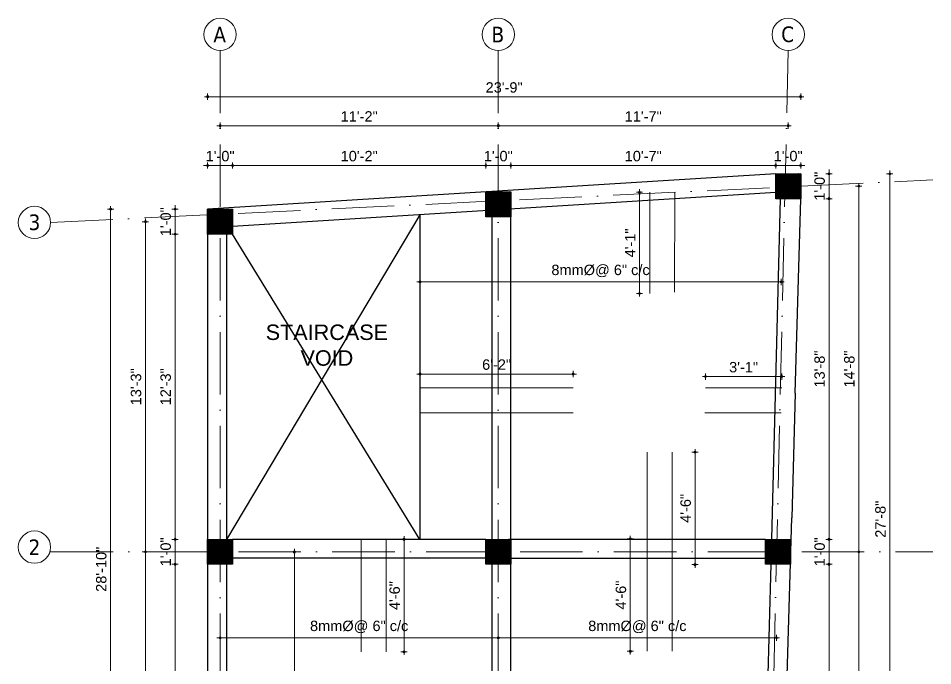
# Model space of a CAD drawing. Header units: inches. Extents: x 10143 to 23587, y -150 to 2442.
# Drawn here: x 11363.6 to 11802.9, y 1002.6 to 1313.9 of the extents above; entities that cross this region are included whole.
import ezdxf

# ---------------------------------------------------------------- set-up
doc = ezdxf.new("R2010")
doc.units = ezdxf.units.IN
doc.header["$LTSCALE"] = 0.5
doc.header["$MEASUREMENT"] = 0
doc.header["$PDMODE"] = 66
doc.linetypes.add('ACAD_ISO10W100', pattern=[18, 12, -3, 0, -3])
for name, color, linetype, lineweight in [('0.13', 2, 'Continuous', 13), ('BEAM LINE', 4, 'Continuous', 9), ('DIM_LINE', 165, 'Continuous', 15), ('hatch', 9, 'Continuous', 0), ('TEXT', 220, 'Continuous', 9), ('Toilet', 7, 'Continuous', 25)]:
    doc.layers.add(name, color=color, linetype=linetype, lineweight=lineweight)
doc.styles.add('DIM', font='tahoma.ttf')
doc.styles.get("Standard").update_dxf_attribs({"font": 'arial.ttf'})
doc.dimstyles.new('S8', dxfattribs={"dimtxt": 5, "dimasz": 1, "dimexe": 6, "dimexo": 18, "dimgap": 1.9375, "dimtad": 1, "dimdec": 0, "dimzin": 3, "dimdsep": 46, "dimlunit": 4, "dimtxsty": 'Standard', "dimblk": 'dot 2', "dimcen": 12, "dimse1": 1, "dimse2": 1, "dimclrd": 1, "dimclre": 1, "dimclrt": 256, "dimadec": 0, "dimazin": 0, "dimtfac": 0.75, "dimtdec": 0, "dimtix": 1, "dimtmove": 1, "dimatfit": 3, "dimldrblk": 'DOT', "dimfxl": 1, "dimtolj": 1, "dimtzin": 0, "dimlwd": 9, "dimlwe": 9, "dimarcsym": 0})
pattern_1 = [(135, (11713.42031, -2510.24424), (-0.0883883476, -0.0883883476), [])]

# ---------------------------------------------------------------- blocks, each defined once
blk = doc.blocks.new('dot1')
at = {"layer": 'hatch'}
h = blk.add_hatch(color=256, dxfattribs=at)
edge = h.paths.add_edge_path()
edge.add_arc((0, 0), 1, 0, 360)
for p, q in [((3, 0), (-3, 0)), ((0, 3), (0, -3))]:
    blk.add_line(p, q, dxfattribs=at)
blk.add_circle((0, 0), 1, dxfattribs=at)
blk = doc.blocks.new('dot 2')
at = {"layer": 'hatch', "xscale": 0.5, "yscale": 0.5, "zscale": 0.5}
blk.add_blockref('dot1', (0, 0), dxfattribs=at)
blk = doc.blocks.new('*D1195')
at = {"layer": 'Defpoints', "color": 0, "transparency": 16777216}
for p in [(11466.57, 1243.09), (11454.57, 1222.07), (11466.57, 1222.07)]:
    blk.add_point(p, dxfattribs=at)
at = {"layer": 'Toilet', "color": 1, "lineweight": 9, "transparency": 16777216}
for p, q in [((11453.57, 1243.09), (11452.57, 1243.09)), ((11454.57, 1243.09), (11466.57, 1243.09)), ((11467.57, 1243.09), (11468.57, 1243.09))]:
    blk.add_line(p, q, dxfattribs=at)
blk.add_blockref('dot 2', (11454.57, 1243.09), dxfattribs=at)
at = {"layer": 'Toilet', "color": 1, "lineweight": 9, "transparency": 16777216, "rotation": 180}
blk.add_blockref('dot 2', (11466.57, 1243.09), dxfattribs=at)
at = {"layer": 'Toilet', "transparency": 16777216, "insert": (11460.57, 1247.58), "char_height": 5, "attachment_point": 5}
blk.add_mtext('\\A1;1\'-0"', dxfattribs=at)
blk = doc.blocks.new('_Dot')
at = {"color": 0, "linetype": 'ByBlock', "lineweight": -2}
blk.add_line((-0.5, 0), (-1, 0), dxfattribs=at)
at = {"color": 0, "linetype": 'ByBlock', "const_width": 0.5}
blk.add_lwpolyline([(-0.25, 0, 1), (0.25, 0, 1)], format="xyb", close=True, dxfattribs=at)
blk = doc.blocks.new('*D1196')
at = {"layer": 'Defpoints', "color": 0, "transparency": 16777216}
for p in [(11588.19, 1243.09), (11588.19, 1230.42), (11466.57, 1222.07)]:
    blk.add_point(p, dxfattribs=at)
at = {"layer": 'Toilet', "color": 1, "lineweight": 9, "transparency": 16777216}
blk.add_line((11467.57, 1243.09), (11587.19, 1243.09), dxfattribs=at)
at = {"layer": 'Toilet', "color": 1, "lineweight": 9, "transparency": 16777216, "rotation": 180}
blk.add_blockref('dot 2', (11466.57, 1243.09), dxfattribs=at)
at = {"layer": 'Toilet', "color": 1, "lineweight": 9, "transparency": 16777216}
blk.add_blockref('dot 2', (11588.19, 1243.09), dxfattribs=at)
at = {"layer": 'Toilet', "transparency": 16777216, "insert": (11527.38, 1247.58), "char_height": 5, "attachment_point": 5}
blk.add_mtext('\\A1;10\'-2"', dxfattribs=at)
blk = doc.blocks.new('*D1197')
at = {"layer": 'Defpoints', "color": 0, "transparency": 16777216}
for p in [(11600.19, 1243.09), (11588.19, 1230.42), (11600.19, 1230.42)]:
    blk.add_point(p, dxfattribs=at)
at = {"layer": 'Toilet', "color": 1, "lineweight": 9, "transparency": 16777216}
for p, q in [((11587.19, 1243.09), (11586.19, 1243.09)), ((11588.19, 1243.09), (11600.19, 1243.09)), ((11601.19, 1243.09), (11602.19, 1243.09))]:
    blk.add_line(p, q, dxfattribs=at)
blk.add_blockref('dot 2', (11588.19, 1243.09), dxfattribs=at)
at = {"layer": 'Toilet', "color": 1, "lineweight": 9, "transparency": 16777216, "rotation": 180}
blk.add_blockref('dot 2', (11600.19, 1243.09), dxfattribs=at)
at = {"layer": 'Toilet', "transparency": 16777216, "insert": (11594.19, 1247.58), "char_height": 5, "attachment_point": 5}
blk.add_mtext('\\A1;1\'-0"', dxfattribs=at)
blk = doc.blocks.new('*D1198')
at = {"layer": 'Defpoints', "color": 0, "transparency": 16777216}
for p in [(11727.45, 1243.09), (11727.45, 1239.13), (11600.19, 1230.42)]:
    blk.add_point(p, dxfattribs=at)
at = {"layer": 'Toilet', "color": 1, "lineweight": 9, "transparency": 16777216}
blk.add_line((11601.19, 1243.09), (11726.45, 1243.09), dxfattribs=at)
at = {"layer": 'Toilet', "color": 1, "lineweight": 9, "transparency": 16777216, "rotation": 180}
blk.add_blockref('dot 2', (11600.19, 1243.09), dxfattribs=at)
at = {"layer": 'Toilet', "color": 1, "lineweight": 9, "transparency": 16777216}
blk.add_blockref('dot 2', (11727.45, 1243.09), dxfattribs=at)
at = {"layer": 'Toilet', "transparency": 16777216, "insert": (11663.82, 1247.58), "char_height": 5, "attachment_point": 5}
blk.add_mtext('\\A1;10\'-7"', dxfattribs=at)
blk = doc.blocks.new('*D1199')
at = {"layer": 'Defpoints', "color": 0, "transparency": 16777216}
for p in [(11727.45, 1239.13), (11739.45, 1243.09), (11739.45, 1239.13)]:
    blk.add_point(p, dxfattribs=at)
at = {"layer": 'Toilet', "color": 1, "lineweight": 9, "transparency": 16777216}
for p, q in [((11726.45, 1243.09), (11725.45, 1243.09)), ((11727.45, 1243.09), (11739.45, 1243.09)), ((11740.45, 1243.09), (11741.45, 1243.09))]:
    blk.add_line(p, q, dxfattribs=at)
blk.add_blockref('dot 2', (11727.45, 1243.09), dxfattribs=at)
at = {"layer": 'Toilet', "color": 1, "lineweight": 9, "transparency": 16777216, "rotation": 180}
blk.add_blockref('dot 2', (11739.45, 1243.09), dxfattribs=at)
at = {"layer": 'Toilet', "transparency": 16777216, "insert": (11733.45, 1247.58), "char_height": 5, "attachment_point": 5}
blk.add_mtext('\\A1;1\'-0"', dxfattribs=at)
blk = doc.blocks.new('*D1200')
at = {"layer": 'Defpoints', "color": 0, "transparency": 16777216}
for p in [(11594.19, 1262.24), (11594.19, 1230.42), (11460.57, 1222.07)]:
    blk.add_point(p, dxfattribs=at)
at = {"layer": 'Toilet', "color": 1, "lineweight": 9, "transparency": 16777216}
blk.add_line((11461.57, 1262.24), (11593.19, 1262.24), dxfattribs=at)
at = {"layer": 'Toilet', "color": 1, "lineweight": 9, "transparency": 16777216, "rotation": 180}
blk.add_blockref('dot 2', (11460.57, 1262.24), dxfattribs=at)
at = {"layer": 'Toilet', "color": 1, "lineweight": 9, "transparency": 16777216}
blk.add_blockref('dot 2', (11594.19, 1262.24), dxfattribs=at)
at = {"layer": 'Toilet', "transparency": 16777216, "insert": (11527.38, 1266.69), "char_height": 5, "attachment_point": 5}
blk.add_mtext('\\A1;11\'-2"', dxfattribs=at)
blk = doc.blocks.new('*D1201')
at = {"layer": 'Defpoints', "color": 0, "transparency": 16777216}
for p in [(11733.45, 1262.24), (11733.45, 1239.13), (11594.19, 1230.42)]:
    blk.add_point(p, dxfattribs=at)
at = {"layer": 'Toilet', "color": 1, "lineweight": 9, "transparency": 16777216}
blk.add_line((11595.19, 1262.24), (11732.45, 1262.24), dxfattribs=at)
at = {"layer": 'Toilet', "color": 1, "lineweight": 9, "transparency": 16777216, "rotation": 180}
blk.add_blockref('dot 2', (11594.19, 1262.24), dxfattribs=at)
at = {"layer": 'Toilet', "color": 1, "lineweight": 9, "transparency": 16777216}
blk.add_blockref('dot 2', (11733.45, 1262.24), dxfattribs=at)
at = {"layer": 'Toilet', "transparency": 16777216, "insert": (11663.82, 1266.69), "char_height": 5, "attachment_point": 5}
blk.add_mtext('\\A1;11\'-7"', dxfattribs=at)
blk = doc.blocks.new('*D1210')
at = {"layer": 'Defpoints', "color": 0, "transparency": 16777216}
for p in [(11734.52, 1051.39), (11753.07, 1051.39), (11730.47, 919.03)]:
    blk.add_point(p, dxfattribs=at)
at = {"layer": 'Toilet', "color": 1, "lineweight": 9, "transparency": 16777216}
blk.add_line((11753.07, 920.03), (11753.07, 1050.39), dxfattribs=at)
for p, rotation in [((11753.07, 1051.39), 90), ((11753.07, 919.03), 270)]:
    blk.add_blockref('dot 2', p, dxfattribs=dict(at, rotation=rotation))
at = {"layer": 'Toilet', "transparency": 16777216, "insert": (11748.58, 985.21), "char_height": 5, "attachment_point": 5, "rotation": 90}
blk.add_mtext('\\A1;11\'-0"', dxfattribs=at)
blk = doc.blocks.new('*D1211')
at = {"layer": 'Defpoints', "color": 0, "transparency": 16777216}
for p in [(11734.52, 1063.39), (11753.07, 1063.39), (11734.52, 1051.39)]:
    blk.add_point(p, dxfattribs=at)
at = {"layer": 'Toilet', "color": 1, "lineweight": 9, "transparency": 16777216}
for p, q in [((11753.07, 1064.39), (11753.07, 1065.39)), ((11753.07, 1051.39), (11753.07, 1063.39)), ((11753.07, 1050.39), (11753.07, 1049.39))]:
    blk.add_line(p, q, dxfattribs=at)
for p, rotation in [((11753.07, 1063.39), 270), ((11753.07, 1051.39), 90)]:
    blk.add_blockref('dot 2', p, dxfattribs=dict(at, rotation=rotation))
at = {"layer": 'Toilet', "transparency": 16777216, "insert": (11748.58, 1057.39), "char_height": 5, "attachment_point": 5, "rotation": 90}
blk.add_mtext('\\A1;1\'-0"', dxfattribs=at)
blk = doc.blocks.new('*D1212')
at = {"layer": 'Defpoints', "color": 0, "transparency": 16777216}
for p in [(11739.45, 1227.13), (11753.07, 1227.13), (11734.52, 1063.39)]:
    blk.add_point(p, dxfattribs=at)
at = {"layer": 'Toilet', "color": 1, "lineweight": 9, "transparency": 16777216}
blk.add_line((11753.07, 1064.39), (11753.07, 1226.13), dxfattribs=at)
for p, rotation in [((11753.07, 1227.13), 90), ((11753.07, 1063.39), 270)]:
    blk.add_blockref('dot 2', p, dxfattribs=dict(at, rotation=rotation))
at = {"layer": 'Toilet', "transparency": 16777216, "insert": (11748.58, 1145.26), "char_height": 5, "attachment_point": 5, "rotation": 90}
blk.add_mtext('\\A1;13\'-8"', dxfattribs=at)
blk = doc.blocks.new('*D1213')
at = {"layer": 'Defpoints', "color": 0, "transparency": 16777216}
for p in [(11739.45, 1239.13), (11753.07, 1239.13), (11739.45, 1227.13)]:
    blk.add_point(p, dxfattribs=at)
at = {"layer": 'Toilet', "color": 1, "lineweight": 9, "transparency": 16777216}
for p, q in [((11753.07, 1240.13), (11753.07, 1241.13)), ((11753.07, 1227.13), (11753.07, 1239.13)), ((11753.07, 1226.13), (11753.07, 1225.13))]:
    blk.add_line(p, q, dxfattribs=at)
for p, rotation in [((11753.07, 1239.13), 270), ((11753.07, 1227.13), 90)]:
    blk.add_blockref('dot 2', p, dxfattribs=dict(at, rotation=rotation))
at = {"layer": 'Toilet', "transparency": 16777216, "insert": (11748.58, 1233.13), "char_height": 5, "attachment_point": 5, "rotation": 90}
blk.add_mtext('\\A1;1\'-0"', dxfattribs=at)
blk = doc.blocks.new('*D1214')
at = {"layer": 'Defpoints', "color": 0, "transparency": 16777216}
for p in [(11739.45, 1233.13), (11734.52, 1057.39), (11767.36, 1057.39)]:
    blk.add_point(p, dxfattribs=at)
at = {"layer": 'Toilet', "color": 1, "lineweight": 9, "transparency": 16777216}
blk.add_line((11767.36, 1232.13), (11767.36, 1058.39), dxfattribs=at)
for p, rotation in [((11767.36, 1233.13), 90), ((11767.36, 1057.39), 270)]:
    blk.add_blockref('dot 2', p, dxfattribs=dict(at, rotation=rotation))
at = {"layer": 'Toilet', "transparency": 16777216, "insert": (11762.87, 1145.26), "char_height": 5, "attachment_point": 5, "rotation": 90}
blk.add_mtext('\\A1;14\'-8"', dxfattribs=at)
blk = doc.blocks.new('*D1215')
at = {"layer": 'Defpoints', "color": 0, "transparency": 16777216}
for p in [(11734.52, 1057.39), (11730.47, 913.03), (11767.36, 913.03)]:
    blk.add_point(p, dxfattribs=at)
at = {"layer": 'Toilet', "color": 1, "lineweight": 9, "transparency": 16777216}
blk.add_line((11767.36, 1056.39), (11767.36, 914.03), dxfattribs=at)
for p, rotation in [((11767.36, 1057.39), 90), ((11767.36, 913.03), 270)]:
    blk.add_blockref('dot 2', p, dxfattribs=dict(at, rotation=rotation))
at = {"layer": 'Toilet', "transparency": 16777216, "insert": (11762.87, 985.21), "char_height": 5, "attachment_point": 5, "rotation": 90}
blk.add_mtext('\\A1;12\'-0"', dxfattribs=at)
blk = doc.blocks.new('*D1216')
at = {"layer": 'Defpoints', "color": 0, "transparency": 16777216}
for p in [(11454.57, 1222.07), (11438.94, 1210.07), (11454.57, 1210.07)]:
    blk.add_point(p, dxfattribs=at)
at = {"layer": 'Toilet', "color": 1, "lineweight": 9, "transparency": 16777216}
for p, q in [((11438.94, 1223.07), (11438.94, 1224.07)), ((11438.94, 1222.07), (11438.94, 1210.07)), ((11438.94, 1209.07), (11438.94, 1208.07))]:
    blk.add_line(p, q, dxfattribs=at)
for p, rotation in [((11438.94, 1222.07), 270), ((11438.94, 1210.07), 90)]:
    blk.add_blockref('dot 2', p, dxfattribs=dict(at, rotation=rotation))
at = {"layer": 'Toilet', "transparency": 16777216, "insert": (11434.45, 1216.07), "char_height": 5, "attachment_point": 5, "rotation": 90}
blk.add_mtext('\\A1;1\'-0"', dxfattribs=at)
blk = doc.blocks.new('*D1217')
at = {"layer": 'Defpoints', "color": 0, "transparency": 16777216}
for p in [(11454.57, 1210.07), (11438.94, 1063.39), (11454.57, 1063.39)]:
    blk.add_point(p, dxfattribs=at)
at = {"layer": 'Toilet', "color": 1, "lineweight": 9, "transparency": 16777216}
blk.add_line((11438.94, 1209.07), (11438.94, 1064.39), dxfattribs=at)
for p, rotation in [((11438.94, 1210.07), 90), ((11438.94, 1063.39), 270)]:
    blk.add_blockref('dot 2', p, dxfattribs=dict(at, rotation=rotation))
at = {"layer": 'Toilet', "transparency": 16777216, "insert": (11434.45, 1136.73), "char_height": 5, "attachment_point": 5, "rotation": 90}
blk.add_mtext('\\A1;12\'-3"', dxfattribs=at)
blk = doc.blocks.new('*D1218')
at = {"layer": 'Defpoints', "color": 0, "transparency": 16777216}
for p in [(11454.57, 1063.39), (11438.94, 1051.39), (11454.57, 1051.39)]:
    blk.add_point(p, dxfattribs=at)
at = {"layer": 'Toilet', "color": 1, "lineweight": 9, "transparency": 16777216}
for p, q in [((11438.94, 1064.39), (11438.94, 1065.39)), ((11438.94, 1063.39), (11438.94, 1051.39)), ((11438.94, 1050.39), (11438.94, 1049.39))]:
    blk.add_line(p, q, dxfattribs=at)
for p, rotation in [((11438.94, 1063.39), 270), ((11438.94, 1051.39), 90)]:
    blk.add_blockref('dot 2', p, dxfattribs=dict(at, rotation=rotation))
at = {"layer": 'Toilet', "transparency": 16777216, "insert": (11434.45, 1057.39), "char_height": 5, "attachment_point": 5, "rotation": 90}
blk.add_mtext('\\A1;1\'-0"', dxfattribs=at)
blk = doc.blocks.new('*D1219')
at = {"layer": 'Defpoints', "color": 0, "transparency": 16777216}
for p in [(11454.57, 1051.39), (11438.94, 887.9), (11454.57, 887.9)]:
    blk.add_point(p, dxfattribs=at)
at = {"layer": 'Toilet', "color": 1, "lineweight": 9, "transparency": 16777216}
blk.add_line((11438.94, 1050.39), (11438.94, 888.9), dxfattribs=at)
for p, rotation in [((11438.94, 1051.39), 90), ((11438.94, 887.9), 270)]:
    blk.add_blockref('dot 2', p, dxfattribs=dict(at, rotation=rotation))
at = {"layer": 'Toilet', "transparency": 16777216, "insert": (11434.45, 969.65), "char_height": 5, "attachment_point": 5, "rotation": 90}
blk.add_mtext('\\A1;13\'-7"', dxfattribs=at)
blk = doc.blocks.new('*D1221')
at = {"layer": 'Defpoints', "color": 0, "transparency": 16777216}
for p in [(11454.57, 1216.07), (11424.69, 1057.39), (11454.57, 1057.39)]:
    blk.add_point(p, dxfattribs=at)
at = {"layer": 'Toilet', "color": 1, "lineweight": 9, "transparency": 16777216}
blk.add_line((11424.69, 1215.07), (11424.69, 1058.39), dxfattribs=at)
for p, rotation in [((11424.69, 1216.07), 90), ((11424.69, 1057.39), 270)]:
    blk.add_blockref('dot 2', p, dxfattribs=dict(at, rotation=rotation))
at = {"layer": 'Toilet', "transparency": 16777216, "insert": (11420.2, 1136.73), "char_height": 5, "attachment_point": 5, "rotation": 90}
blk.add_mtext('\\A1;13\'-3"', dxfattribs=at)
blk = doc.blocks.new('*D1222')
at = {"layer": 'Defpoints', "color": 0, "transparency": 16777216}
for p in [(11454.57, 1057.39), (11424.69, 881.9), (11454.57, 881.9)]:
    blk.add_point(p, dxfattribs=at)
at = {"layer": 'Toilet', "color": 1, "lineweight": 9, "transparency": 16777216}
blk.add_line((11424.69, 1056.39), (11424.69, 882.9), dxfattribs=at)
for p, rotation in [((11424.69, 1057.39), 90), ((11424.69, 881.9), 270)]:
    blk.add_blockref('dot 2', p, dxfattribs=dict(at, rotation=rotation))
at = {"layer": 'Toilet', "transparency": 16777216, "insert": (11420.25, 969.65), "char_height": 5, "attachment_point": 5, "rotation": 90}
blk.add_mtext('\\A1;14\'-7"', dxfattribs=at)
blk = doc.blocks.new('*D1194')
at = {"layer": 'Defpoints', "color": 0, "transparency": 16777216}
for p in [(11407.98, 1222.07), (11454.57, 1222.07), (11454.57, 875.9)]:
    blk.add_point(p, dxfattribs=at)
at = {"layer": 'Toilet', "color": 1, "lineweight": 9, "transparency": 16777216}
blk.add_line((11407.98, 876.9), (11407.98, 1221.07), dxfattribs=at)
for p, rotation in [((11407.98, 1222.07), 90), ((11407.98, 875.9), 270)]:
    blk.add_blockref('dot 2', p, dxfattribs=dict(at, rotation=rotation))
at = {"layer": 'Toilet', "transparency": 16777216, "insert": (11403.49, 1048.99), "char_height": 5, "attachment_point": 5, "rotation": 90}
blk.add_mtext('\\A1;28\'-10"', dxfattribs=at)
blk = doc.blocks.new('*D1187')
at = {"layer": 'Defpoints', "color": 0, "transparency": 16777216}
for p in [(11594.19, 1016.04), (11594.19, 1016.04), (11460.57, 963.59)]:
    blk.add_point(p, dxfattribs=at)
at = {"layer": 'DIM_LINE', "color": 1, "lineweight": 9, "transparency": 16777216}
blk.add_line((11461.57, 1016.04), (11593.19, 1016.04), dxfattribs=at)
at = {"layer": 'DIM_LINE', "color": 1, "lineweight": 9, "transparency": 16777216, "rotation": 180}
blk.add_blockref('dot 2', (11460.57, 1016.04), dxfattribs=at)
at = {"layer": 'DIM_LINE', "color": 1, "lineweight": 9, "transparency": 16777216}
blk.add_blockref('dot 2', (11594.19, 1016.04), dxfattribs=at)
at = {"layer": 'DIM_LINE', "transparency": 16777216, "insert": (11527.38, 1021.3), "char_height": 5, "attachment_point": 5}
blk.add_mtext('\\A1;8mm%%C@ 6" c/c', dxfattribs=at)
blk = doc.blocks.new('*D1188')
at = {"layer": 'Defpoints', "color": 0, "transparency": 16777216}
for p in [(11510.98, 1057.32), (11496.23, 887.78), (11508.91, 887.78)]:
    blk.add_point(p, dxfattribs=at)
at = {"layer": 'DIM_LINE', "color": 1, "lineweight": 9, "transparency": 16777216}
blk.add_line((11496.23, 1056.32), (11496.23, 888.78), dxfattribs=at)
for p, rotation in [((11496.23, 1057.32), 90), ((11496.23, 887.78), 270)]:
    blk.add_blockref('dot 2', p, dxfattribs=dict(at, rotation=rotation))
at = {"layer": 'DIM_LINE', "transparency": 16777216, "insert": (11490.96, 972.55), "char_height": 5, "attachment_point": 5, "rotation": 90}
blk.add_mtext('\\A1;8mm%%C@ 6" c/c', dxfattribs=at)
blk = doc.blocks.new('*D1189')
at = {"layer": 'Defpoints', "color": 0, "transparency": 16777216}
for p in [(11727.82, 1016.04), (11594.19, 963.59), (11727.82, 963.43)]:
    blk.add_point(p, dxfattribs=at)
at = {"layer": 'DIM_LINE', "color": 1, "lineweight": 9, "transparency": 16777216}
blk.add_line((11595.19, 1016.04), (11726.82, 1016.04), dxfattribs=at)
at = {"layer": 'DIM_LINE', "color": 1, "lineweight": 9, "transparency": 16777216, "rotation": 180}
blk.add_blockref('dot 2', (11594.19, 1016.04), dxfattribs=at)
at = {"layer": 'DIM_LINE', "color": 1, "lineweight": 9, "transparency": 16777216}
blk.add_blockref('dot 2', (11727.82, 1016.04), dxfattribs=at)
at = {"layer": 'DIM_LINE', "transparency": 16777216, "insert": (11661, 1021.3), "char_height": 5, "attachment_point": 5}
blk.add_mtext('\\A1;8mm%%C@ 6" c/c', dxfattribs=at)
blk = doc.blocks.new('*D1190')
at = {"layer": 'Defpoints', "color": 0, "transparency": 16777216}
for p in [(11730.07, 1187.14), (11730.07, 1187.14), (11556.57, 1151.32)]:
    blk.add_point(p, dxfattribs=at)
at = {"layer": 'DIM_LINE', "color": 1, "lineweight": 9, "transparency": 16777216}
blk.add_line((11557.57, 1187.14), (11729.07, 1187.14), dxfattribs=at)
at = {"layer": 'DIM_LINE', "color": 1, "lineweight": 9, "transparency": 16777216, "rotation": 180}
blk.add_blockref('dot 2', (11556.57, 1187.14), dxfattribs=at)
at = {"layer": 'DIM_LINE', "color": 1, "lineweight": 9, "transparency": 16777216}
blk.add_blockref('dot 2', (11730.07, 1187.14), dxfattribs=at)
at = {"layer": 'DIM_LINE', "transparency": 16777216, "insert": (11643.32, 1192.41), "char_height": 5, "attachment_point": 5}
blk.add_mtext('\\A1;8mm%%C@ 6" c/c', dxfattribs=at)
blk = doc.blocks.new('*D1445')
at = {"layer": 'Defpoints', "color": 0, "transparency": 16777216}
for p in [(11630.19, 1142.87), (11556.57, 1136.23), (11630.19, 1136.21)]:
    blk.add_point(p, dxfattribs=at)
at = {"layer": 'Toilet', "color": 1, "lineweight": 9, "transparency": 16777216}
blk.add_line((11557.57, 1142.87), (11629.19, 1142.87), dxfattribs=at)
at = {"layer": 'Toilet', "color": 1, "lineweight": 9, "transparency": 16777216, "rotation": 180}
blk.add_blockref('dot 2', (11556.57, 1142.87), dxfattribs=at)
at = {"layer": 'Toilet', "color": 1, "lineweight": 9, "transparency": 16777216}
blk.add_blockref('dot 2', (11630.19, 1142.87), dxfattribs=at)
at = {"layer": 'Toilet', "transparency": 16777216, "insert": (11593.38, 1147.36), "char_height": 5, "attachment_point": 5}
blk.add_mtext('\\A1;6\'-2"', dxfattribs=at)
blk = doc.blocks.new('*D1446')
at = {"layer": 'Defpoints', "color": 0, "transparency": 16777216}
for p in [(11666.94, 1230.2), (11662.03, 1181.57), (11666.92, 1181.57)]:
    blk.add_point(p, dxfattribs=at)
at = {"layer": 'Toilet', "color": 1, "lineweight": 9, "transparency": 16777216}
blk.add_line((11662.03, 1229.2), (11662.03, 1182.57), dxfattribs=at)
for p, rotation in [((11662.03, 1230.2), 90), ((11662.03, 1181.57), 270)]:
    blk.add_blockref('dot 2', p, dxfattribs=dict(at, rotation=rotation))
at = {"layer": 'Toilet', "transparency": 16777216, "insert": (11657.59, 1205.88), "char_height": 5, "attachment_point": 5, "rotation": 90}
blk.add_mtext('\\A1;4\'-1"', dxfattribs=at)
blk = doc.blocks.new('*D1447')
at = {"layer": 'Defpoints', "color": 0, "transparency": 16777216}
for p in [(11730.35, 1141.63), (11693.72, 1136.19), (11730.35, 1136.18)]:
    blk.add_point(p, dxfattribs=at)
at = {"layer": 'Toilet', "color": 1, "lineweight": 9, "transparency": 16777216}
blk.add_line((11694.72, 1141.63), (11729.35, 1141.63), dxfattribs=at)
at = {"layer": 'Toilet', "color": 1, "lineweight": 9, "transparency": 16777216, "rotation": 180}
blk.add_blockref('dot 2', (11693.72, 1141.63), dxfattribs=at)
at = {"layer": 'Toilet', "color": 1, "lineweight": 9, "transparency": 16777216}
blk.add_blockref('dot 2', (11730.35, 1141.63), dxfattribs=at)
at = {"layer": 'Toilet', "transparency": 16777216, "insert": (11712.03, 1146.13), "char_height": 5, "attachment_point": 5}
blk.add_mtext('\\A1;3\'-1"', dxfattribs=at)
blk = doc.blocks.new('*D1448')
at = {"layer": 'Defpoints', "color": 0, "transparency": 16777216}
for p in [(11677.78, 1105.32), (11677.77, 1051.24), (11688.72, 1051.24)]:
    blk.add_point(p, dxfattribs=at)
at = {"layer": 'Toilet', "color": 1, "lineweight": 9, "transparency": 16777216}
blk.add_line((11688.72, 1104.32), (11688.72, 1052.24), dxfattribs=at)
for p, rotation in [((11688.72, 1105.32), 90), ((11688.72, 1051.24), 270)]:
    blk.add_blockref('dot 2', p, dxfattribs=dict(at, rotation=rotation))
at = {"layer": 'Toilet', "transparency": 16777216, "insert": (11684.23, 1078.28), "char_height": 5, "attachment_point": 5, "rotation": 90}
blk.add_mtext('\\A1;4\'-6"', dxfattribs=at)
blk = doc.blocks.new('*D1449')
at = {"layer": 'Defpoints', "color": 0, "transparency": 16777216}
for p in [(11665.78, 1063.66), (11657.62, 1009.58), (11665.77, 1009.58)]:
    blk.add_point(p, dxfattribs=at)
at = {"layer": 'Toilet', "color": 1, "lineweight": 9, "transparency": 16777216}
blk.add_line((11657.62, 1062.66), (11657.62, 1010.58), dxfattribs=at)
for p, rotation in [((11657.62, 1063.66), 90), ((11657.62, 1009.58), 270)]:
    blk.add_blockref('dot 2', p, dxfattribs=dict(at, rotation=rotation))
at = {"layer": 'Toilet', "transparency": 16777216, "insert": (11653.13, 1036.62), "char_height": 5, "attachment_point": 5, "rotation": 90}
blk.add_mtext('\\A1;4\'-6"', dxfattribs=at)
blk = doc.blocks.new('*D1450')
at = {"layer": 'Defpoints', "color": 0, "transparency": 16777216}
for p in [(11540.4, 1063.39), (11540.39, 1009.32), (11548.93, 1009.32)]:
    blk.add_point(p, dxfattribs=at)
at = {"layer": 'Toilet', "color": 1, "lineweight": 9, "transparency": 16777216}
blk.add_line((11548.93, 1062.39), (11548.93, 1010.32), dxfattribs=at)
for p, rotation in [((11548.93, 1063.39), 90), ((11548.93, 1009.32), 270)]:
    blk.add_blockref('dot 2', p, dxfattribs=dict(at, rotation=rotation))
at = {"layer": 'Toilet', "transparency": 16777216, "insert": (11544.44, 1036.35), "char_height": 5, "attachment_point": 5, "rotation": 90}
blk.add_mtext('\\A1;4\'-6"', dxfattribs=at)

msp = doc.modelspace()

# ---------------------------------------------------------------- hatches: boundary and pattern name
at = {"layer": 'Toilet'}
h = msp.add_hatch(dxfattribs=at)
h.set_pattern_fill('ANSI31', color=256, angle=90)
h.set_pattern_definition(pattern_1)
h.paths.add_polyline_path([(11739.45, 1239.13), (11727.45, 1239.13), (11727.45, 1239.13), (11727.45, 1227.13), (11739.45, 1227.13)])
h = msp.add_hatch(dxfattribs=at)
h.set_pattern_fill('ANSI31', color=256, angle=90)
h.set_pattern_definition(pattern_1)
h.paths.add_polyline_path([(11466.57, 875.9), (11466.57, 887.9), (11454.57, 887.9), (11454.57, 875.9)])
h.paths.add_polyline_path([(11454.57, 1051.39), (11466.57, 1051.39), (11466.57, 1063.39), (11454.57, 1063.39)])
h.paths.add_polyline_path([(11466.57, 1210.07), (11466.57, 1222.07), (11454.57, 1222.07), (11454.57, 1210.07)])
h.paths.add_polyline_path([(11600.19, 1218.42), (11600.19, 1230.42), (11588.19, 1230.42), (11588.19, 1218.42)])
h.paths.add_polyline_path([(11722.52, 1063.39), (11722.52, 1051.39), (11734.52, 1051.39), (11734.52, 1063.39)])
h.paths.add_polyline_path([(11718.47, 907.03), (11730.47, 907.03), (11730.47, 919.03), (11718.47, 919.03)])
h.paths.add_polyline_path([(11600.19, 903.66), (11588.19, 903.66), (11588.19, 891.66), (11600.19, 891.66)])
h.paths.add_polyline_path([(11600.19, 1051.39), (11600.19, 1063.39), (11588.19, 1063.39), (11588.19, 1051.39)])

# ---------------------------------------------------------------- linework, layer by layer
at = {"layer": '0.13', "color": 0, "ltscale": 0.5}
for p, q in [((11588.19, 1063.39), (11588.19, 1059.39)), ((11600.19, 1063.39), (11600.19, 1059.39))]:
    msp.add_line(p, q, dxfattribs=at)
at = {"layer": 'BEAM LINE'}
for p, q in [((11666.94, 1230.2), (11666.92, 1181.57)), ((11678.94, 1230.2), (11678.92, 1182.15)), ((11556.57, 1136.23), (11630.19, 1136.21)), ((11693.72, 1136.19), (11730.35, 1136.18)), ((11556.57, 1124.23), (11630.19, 1124.21)), ((11693.44, 1124.19), (11730.07, 1124.18)), ((11665.78, 1105.32), (11665.77, 1051.24)), ((11677.78, 1105.32), (11677.77, 1051.24)), ((11528.4, 1063.39), (11528.39, 1009.32)), ((11540.4, 1063.39), (11540.39, 1009.32)), ((11665.78, 1063.66), (11665.77, 1009.58)), ((11677.78, 1063.66), (11677.77, 1009.58))]:
    msp.add_line(p, q, dxfattribs=at)
at = {"layer": 'TEXT', "linetype": 'ACAD_ISO10W100', "ltscale": 5}
for p, q in [((11460.57, 1298.33), (11460.57, 820.96)), ((11594.19, 1298.33), (11594.19, 820.96)), ((11733.45, 1298.33), (11722.5, 820.96)), ((11379.15, 1215.72), (11802.88, 1236.19)), ((11379.15, 1057.32), (11802.88, 1057.32))]:
    msp.add_line(p, q, dxfattribs=at)
at = {"layer": 'TEXT', "ltscale": 0.5}
for centre in [(11460.57, 1306.1), (11594.19, 1306.1), (11733.45, 1306.1), (11371.39, 1215.72), (11371.39, 1059.65)]:
    msp.add_circle(centre, 7.76, dxfattribs=at)
at = {"layer": 'Toilet'}
for p, q in [((11727.45, 1239.13), (11454.57, 1222.07)), ((11727.45, 1230.11), (11466.57, 1213.81)), ((11725.57, 1063.66), (11729.84, 1227.13)), ((11736.83, 1133.67), (11739.45, 1227.13)), ((11454.57, 1222.07), (11454.57, 1063.39)), ((11463.57, 1222.07), (11463.57, 887.9)), ((11591.19, 903.66), (11591.19, 1221.59)), ((11600.19, 900.55), (11600.19, 1222.16)), ((11556.57, 1219.43), (11463.57, 1063.39)), ((11556.57, 1219.43), (11556.57, 1063.39)), ((11556.57, 1063.39), (11466.57, 1210.07)), ((11736.83, 1133.67), (11735.14, 1073.67)), ((11730.47, 907.03), (11735.14, 1073.67)), ((11454.57, 1063.39), (11466.57, 1063.39)), ((11454.57, 1051.39), (11454.57, 1063.39)), ((11454.57, 1063.39), (11454.57, 874.48)), ((11466.57, 1063.39), (11466.57, 1051.39)), ((11588.19, 1063.39), (11466.57, 1063.39)), ((11552.19, 1063.39), (11466.57, 1063.39)), ((11722.52, 1063.39), (11600.19, 1063.39)), ((11588.19, 1054.39), (11466.57, 1054.39)), ((11600.19, 1054.39), (11722.52, 1054.39)), ((11466.57, 1051.39), (11454.57, 1051.39)), ((11721.8, 919.03), (11725.25, 1051.39))]:
    msp.add_line(p, q, dxfattribs=at)
for points in [[(11727.45, 1227.13), (11727.45, 1239.13), (11739.45, 1239.13), (11739.45, 1227.13)], [(11727.45, 1239.13), (11739.45, 1239.13), (11739.45, 1227.13), (11727.45, 1227.13)], [(11588.19, 1218.42), (11588.19, 1230.42), (11600.19, 1230.42), (11600.19, 1218.42)], [(11588.19, 1230.42), (11600.19, 1230.42), (11600.19, 1218.42), (11588.19, 1218.42)], [(11454.57, 1210.07), (11454.57, 1222.07), (11466.57, 1222.07), (11466.57, 1210.07)], [(11454.57, 1051.39), (11454.57, 1063.39), (11466.57, 1063.39), (11466.57, 1051.39)], [(11588.19, 1051.39), (11588.19, 1063.39), (11600.19, 1063.39), (11600.19, 1051.39)], [(11588.19, 1063.39), (11600.19, 1063.39), (11600.19, 1051.39), (11588.19, 1051.39)], [(11722.52, 1051.39), (11722.52, 1063.39), (11734.52, 1063.39), (11734.52, 1051.39)], [(11722.52, 1063.39), (11734.52, 1063.39), (11734.52, 1051.39), (11722.52, 1051.39)]]:
    msp.add_lwpolyline(points, close=True, dxfattribs=at)

# ---------------------------------------------------------------- texts
at = {"layer": 'TEXT', "ltscale": 0.5, "char_height": 7.5, "width": 853.3078, "attachment_point": 9, "style": 'DIM'}
for s, insert in [('A', (11463.39, 1302.29)), ('B', (11597.02, 1302.29)), ('C', (11736.27, 1302.29)), ('3', (11374.21, 1211.91)), ('2', (11374.21, 1055.84))]:
    msp.add_mtext(s, dxfattribs=dict(at, insert=insert))
at = {"layer": 'TEXT', "color": 2, "insert": (11508.12, 1166.65), "char_height": 7.4247, "width": 409.7365, "attachment_point": 2}
msp.add_mtext('\\pi7.488;STAIRCASE\\PVOID', dxfattribs=at)

# ---------------------------------------------------------------- dimensions: what is measured, and where the dimension line sits
at = {"layer": 'DIM_LINE'}
for base, p1, p2, picture, middle in [((11730.07, 1187.14), (11556.57, 1151.32), (11730.07, 1187.14), '*D1190', (11643.32, 1192.41)), ((11594.19, 1016.04), (11460.57, 963.59), (11594.19, 1016.04), '*D1187', (11527.38, 1021.3)), ((11727.82, 1016.04), (11594.19, 963.59), (11727.82, 963.43), '*D1189', (11661, 1021.3))]:
    dim = msp.add_linear_dim(base=base, p1=p1, p2=p2, text='8mm%%C@ 6" c/c', dimstyle='S8', dxfattribs=at)
    dim.commit()
    dim.dimension.update_dxf_attribs({"geometry": picture, "text_midpoint": middle})
dim = msp.add_linear_dim(base=(11496.23, 887.78), p1=(11510.98, 1057.32), p2=(11508.91, 887.78), angle=270, text='8mm%%C@ 6" c/c', dimstyle='S8', dxfattribs=at)
dim.commit()
dim.dimension.update_dxf_attribs({"geometry": '*D1188', "text_midpoint": (11490.96, 972.55)})
at = {"layer": 'Toilet'}
msp.add_linear_dim(base=(11739.45, 1276.15), p1=(11454.57, 1222.07), p2=(11739.45, 1239.13), dimstyle='S8', override={"dimfxl": 2, "dimfxlon": 1, "dimarcsym": 1}, dxfattribs=at).render()
for base, p1, p2, picture, middle in [((11594.19, 1262.24), (11460.57, 1222.07), (11594.19, 1230.42), '*D1200', (11527.38, 1266.69)), ((11733.45, 1262.24), (11594.19, 1230.42), (11733.45, 1239.13), '*D1201', (11663.82, 1266.69)), ((11630.19, 1142.87), (11556.57, 1136.23), (11630.19, 1136.21), '*D1445', (11593.38, 1147.36)), ((11730.35, 1141.63), (11693.72, 1136.19), (11730.35, 1136.18), '*D1447', (11712.03, 1146.13))]:
    dim = msp.add_linear_dim(base=base, p1=p1, p2=p2, dimstyle='S8', override={"dimfxl": 2, "dimfxlon": 1, "dimarcsym": 1}, dxfattribs=at)
    dim.commit()
    dim.dimension.update_dxf_attribs({"geometry": picture, "text_midpoint": middle})
dim = msp.add_aligned_dim(p1=(11454.57, 1222.07), p2=(11466.57, 1222.07), distance=21.01, dimstyle='S8', override={"dimfxl": 2, "dimfxlon": 1, "dimarcsym": 1}, dxfattribs=at)
dim.commit()
dim.dimension.update_dxf_attribs({"geometry": '*D1195', "text_midpoint": (11460.57, 1247.58)})
for base, p1, p2, angle, picture, middle in [((11588.19, 1243.09), (11466.57, 1222.07), (11588.19, 1230.42), 180, '*D1196', (11527.38, 1247.58)), ((11600.19, 1243.09), (11588.19, 1230.42), (11600.19, 1230.42), 180, '*D1197', (11594.19, 1247.58)), ((11727.45, 1243.09), (11600.19, 1230.42), (11727.45, 1239.13), 180, '*D1198', (11663.82, 1247.58)), ((11739.45, 1243.09), (11727.45, 1239.13), (11739.45, 1239.13), 180, '*D1199', (11733.45, 1247.58)), ((11753.07, 1239.13), (11739.45, 1227.13), (11739.45, 1239.13), 90, '*D1213', (11748.58, 1233.13)), ((11767.36, 1057.39), (11739.45, 1233.13), (11734.52, 1057.39), 90, '*D1214', (11762.87, 1145.26)), ((11662.03, 1181.57), (11666.94, 1230.2), (11666.92, 1181.57), 90, '*D1446', (11657.59, 1205.88)), ((11753.07, 1227.13), (11734.52, 1063.39), (11739.45, 1227.13), 90, '*D1212', (11748.58, 1145.26)), ((11407.98, 1222.07), (11454.57, 875.9), (11454.57, 1222.07), 90, '*D1194', (11403.49, 1048.99)), ((11438.94, 1210.07), (11454.57, 1222.07), (11454.57, 1210.07), 90, '*D1216', (11434.45, 1216.07)), ((11424.69, 1057.39), (11454.57, 1216.07), (11454.57, 1057.39), 90, '*D1221', (11420.2, 1136.73)), ((11438.94, 1063.39), (11454.57, 1210.07), (11454.57, 1063.39), 90, '*D1217', (11434.45, 1136.73)), ((11688.72, 1051.24), (11677.78, 1105.32), (11677.77, 1051.24), 90, '*D1448', (11684.23, 1078.28)), ((11438.94, 1051.39), (11454.57, 1063.39), (11454.57, 1051.39), 90, '*D1218', (11434.45, 1057.39)), ((11548.93, 1009.32), (11540.4, 1063.39), (11540.39, 1009.32), 90, '*D1450', (11544.44, 1036.35)), ((11657.62, 1009.58), (11665.78, 1063.66), (11665.77, 1009.58), 90, '*D1449', (11653.13, 1036.62)), ((11753.07, 1063.39), (11734.52, 1051.39), (11734.52, 1063.39), 90, '*D1211', (11748.58, 1057.39)), ((11424.69, 881.9), (11454.57, 1057.39), (11454.57, 881.9), 90, '*D1222', (11420.25, 969.65)), ((11767.36, 913.03), (11734.52, 1057.39), (11730.47, 913.03), 90, '*D1215', (11762.87, 985.21)), ((11438.94, 887.9), (11454.57, 1051.39), (11454.57, 887.9), 90, '*D1219', (11434.45, 969.65)), ((11753.07, 1051.39), (11730.47, 919.03), (11734.52, 1051.39), 90, '*D1210', (11748.58, 985.21))]:
    dim = msp.add_linear_dim(base=base, p1=p1, p2=p2, angle=angle, dimstyle='S8', override={"dimfxl": 2, "dimfxlon": 1, "dimarcsym": 1}, dxfattribs=at)
    dim.commit()
    dim.dimension.update_dxf_attribs({"geometry": picture, "text_midpoint": middle})
msp.add_linear_dim(base=(11782.24, 1239.13), p1=(11730.47, 907.03), p2=(11739.45, 1239.13), angle=90, dimstyle='S8', override={"dimfxl": 2, "dimfxlon": 1, "dimarcsym": 1}, dxfattribs=at).render()

doc.saveas('drawing.dxf')
